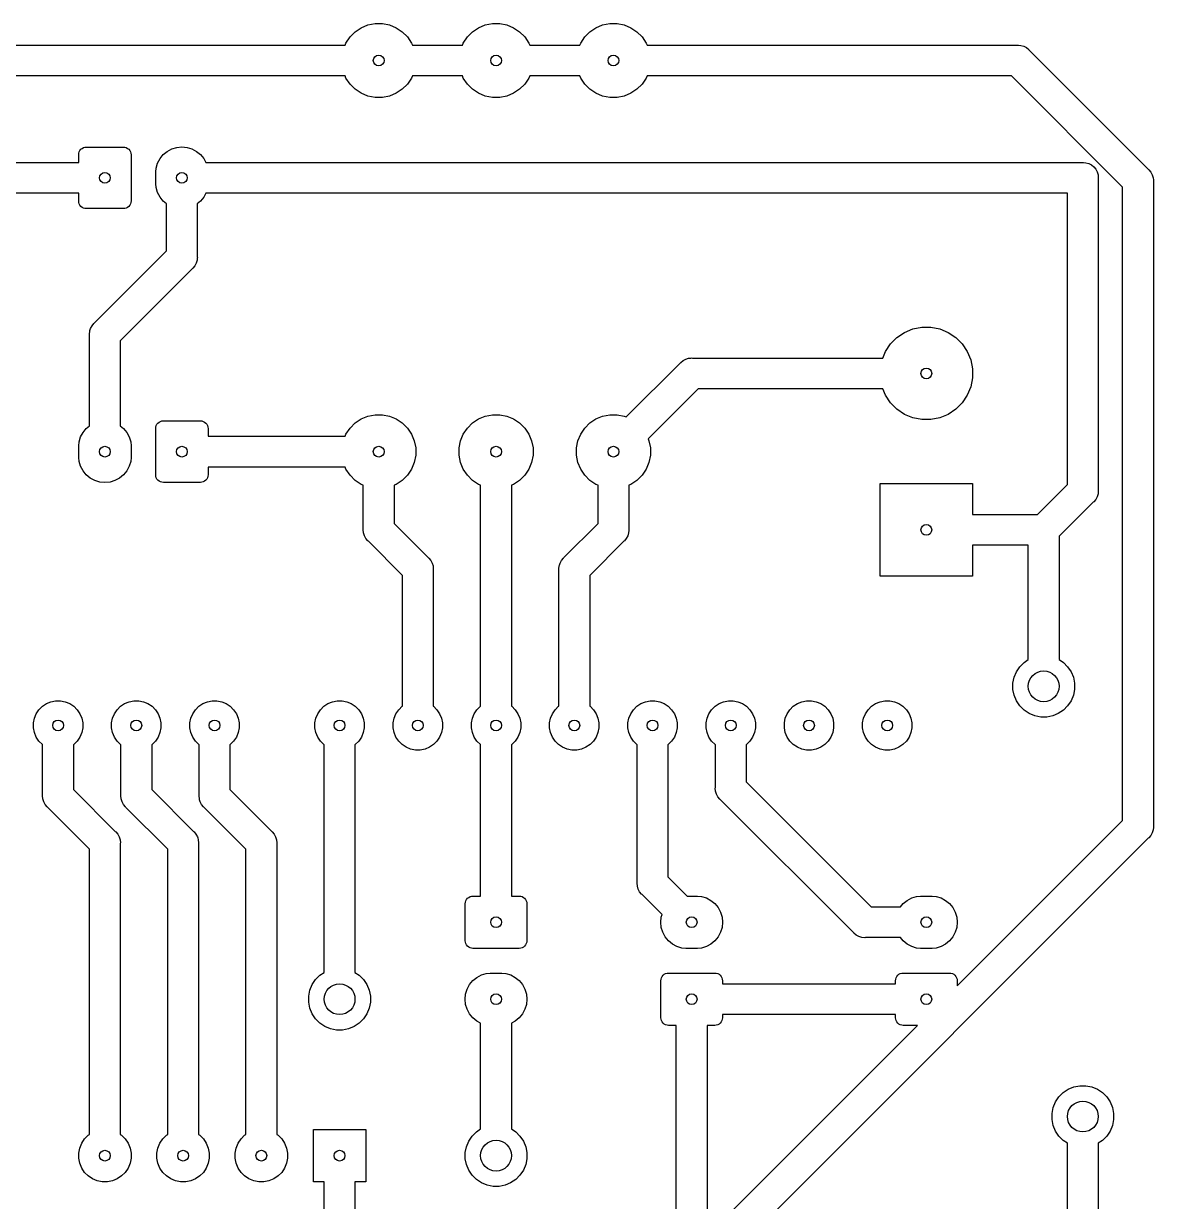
# Model space of a CAD drawing. Extents: x 116.3 to 187.7, y -133.9 to -40.7.
# Drawn here: x 151.03 to 187.71, y -78.96 to -40.71 of the extents above; entities that cross this region are included whole.
import ezdxf

# ---------------------------------------------------------------- set-up
doc = ezdxf.new("R2010")
doc.units = 0
doc.layers.add('BLACK', color=7, linetype='CONTINUOUS')

msp = doc.modelspace()

# ---------------------------------------------------------------- linework, layer by layer
at = {"layer": 'BLACK', "linetype": 'CONTINUOUS'}
for p, q in [((161.795, -40.9779), (161.992, -40.8466)), ((161.992, -40.8466), (162.21, -40.7561)), ((162.21, -40.7561), (162.442, -40.71)), ((162.442, -40.71), (162.678, -40.71)), ((162.678, -40.71), (162.91, -40.7561)), ((162.91, -40.7561), (163.128, -40.8466)), ((163.128, -40.8466), (163.325, -40.9779)), ((165.605, -40.9779), (165.802, -40.8466)), ((165.802, -40.8466), (166.02, -40.7561)), ((166.02, -40.7561), (166.252, -40.71)), ((166.252, -40.71), (166.488, -40.71)), ((166.488, -40.71), (166.72, -40.7561)), ((166.72, -40.7561), (166.938, -40.8466)), ((166.938, -40.8466), (167.135, -40.9779)), ((169.415, -40.9779), (169.612, -40.8466)), ((169.612, -40.8466), (169.83, -40.7561)), ((169.83, -40.7561), (170.062, -40.71)), ((170.062, -40.71), (170.298, -40.71)), ((170.298, -40.71), (170.53, -40.7561)), ((170.53, -40.7561), (170.748, -40.8466)), ((170.748, -40.8466), (170.945, -40.9779)), ((161.497, -41.3416), (161.628, -41.145)), ((161.628, -41.145), (161.795, -40.9779)), ((163.325, -40.9779), (163.492, -41.145)), ((163.492, -41.145), (163.623, -41.3416)), ((165.307, -41.3416), (165.438, -41.145)), ((165.438, -41.145), (165.605, -40.9779)), ((167.135, -40.9779), (167.302, -41.145)), ((167.302, -41.145), (167.433, -41.3416)), ((169.117, -41.3416), (169.248, -41.145)), ((169.248, -41.145), (169.415, -40.9779)), ((170.945, -40.9779), (171.112, -41.145)), ((171.112, -41.145), (171.243, -41.3416)), ((145.872, -41.41), (161.468, -41.41)), ((161.468, -41.41), (161.497, -41.3416)), ((163.623, -41.3416), (163.652, -41.41)), ((163.652, -41.41), (165.278, -41.41)), ((165.278, -41.41), (165.307, -41.3416)), ((167.433, -41.3416), (167.462, -41.41)), ((167.462, -41.41), (169.088, -41.41)), ((169.088, -41.41), (169.117, -41.3416)), ((171.243, -41.3416), (171.272, -41.41)), ((171.272, -41.41), (183.283, -41.41)), ((183.283, -41.41), (183.307, -41.4076)), ((183.307, -41.4076), (183.332, -41.41)), ((183.332, -41.41), (183.405, -41.4172)), ((183.405, -41.4172), (183.499, -41.4458)), ((183.499, -41.4458), (183.586, -41.4923)), ((183.586, -41.4923), (183.662, -41.5547)), ((183.662, -41.5547), (183.678, -41.5738)), ((183.678, -41.5738), (187.546, -45.442)), ((161.468, -42.41), (145.872, -42.41)), ((161.497, -42.4784), (161.468, -42.41)), ((163.652, -42.41), (163.623, -42.4784)), ((165.278, -42.41), (163.652, -42.41)), ((165.307, -42.4784), (165.278, -42.41)), ((167.462, -42.41), (167.433, -42.4784)), ((169.088, -42.41), (167.462, -42.41)), ((169.117, -42.4784), (169.088, -42.41)), ((171.272, -42.41), (171.243, -42.4784)), ((183.1, -42.41), (171.272, -42.41)), ((186.71, -46.02), (183.1, -42.41)), ((161.628, -42.675), (161.497, -42.4784)), ((161.795, -42.8421), (161.628, -42.675)), ((163.492, -42.675), (163.325, -42.8421)), ((163.623, -42.4784), (163.492, -42.675)), ((165.438, -42.675), (165.307, -42.4784)), ((165.605, -42.8421), (165.438, -42.675)), ((167.302, -42.675), (167.135, -42.8421)), ((167.433, -42.4784), (167.302, -42.675)), ((169.248, -42.675), (169.117, -42.4784)), ((169.415, -42.8421), (169.248, -42.675)), ((171.112, -42.675), (170.945, -42.8421)), ((171.243, -42.4784), (171.112, -42.675)), ((161.992, -42.9734), (161.795, -42.8421)), ((162.21, -43.0639), (161.992, -42.9734)), ((162.442, -43.11), (162.21, -43.0639)), ((162.678, -43.11), (162.442, -43.11)), ((162.91, -43.0639), (162.678, -43.11)), ((163.128, -42.9734), (162.91, -43.0639)), ((163.325, -42.8421), (163.128, -42.9734)), ((165.802, -42.9734), (165.605, -42.8421)), ((166.02, -43.0639), (165.802, -42.9734)), ((166.252, -43.11), (166.02, -43.0639)), ((166.488, -43.11), (166.252, -43.11)), ((166.72, -43.0639), (166.488, -43.11)), ((166.938, -42.9734), (166.72, -43.0639)), ((167.135, -42.8421), (166.938, -42.9734)), ((169.612, -42.9734), (169.415, -42.8421)), ((169.83, -43.0639), (169.612, -42.9734)), ((170.062, -43.11), (169.83, -43.0639)), ((170.298, -43.11), (170.062, -43.11)), ((170.53, -43.0639), (170.298, -43.11)), ((170.748, -42.9734), (170.53, -43.0639)), ((170.945, -42.8421), (170.748, -42.9734)), ((152.931, -44.7621), (152.974, -44.739)), ((152.974, -44.739), (153.021, -44.7248)), ((153.021, -44.7248), (153.07, -44.72)), ((153.07, -44.72), (154.27, -44.72)), ((154.27, -44.72), (154.319, -44.7248)), ((154.319, -44.7248), (154.366, -44.739)), ((154.366, -44.739), (154.409, -44.7621)), ((155.843, -44.7809), (156.003, -44.7323)), ((156.003, -44.7323), (156.17, -44.7159)), ((156.17, -44.7159), (156.337, -44.7323)), ((156.337, -44.7323), (156.497, -44.7809)), ((152.82, -44.97), (152.825, -44.9212)), ((152.82, -45.22), (152.82, -44.97)), ((152.825, -44.9212), (152.839, -44.8743)), ((152.839, -44.8743), (152.862, -44.8311)), ((152.862, -44.8311), (152.893, -44.7932)), ((152.893, -44.7932), (152.931, -44.7621)), ((154.409, -44.7621), (154.447, -44.7932)), ((154.447, -44.7932), (154.478, -44.8311)), ((154.478, -44.8311), (154.501, -44.8743)), ((154.501, -44.8743), (154.515, -44.9212)), ((154.515, -44.9212), (154.52, -44.97)), ((154.52, -44.97), (154.52, -46.47)), ((155.381, -45.2431), (155.46, -45.0955)), ((155.46, -45.0955), (155.566, -44.9661)), ((155.566, -44.9661), (155.695, -44.8598)), ((155.695, -44.8598), (155.843, -44.7809)), ((156.497, -44.7809), (156.645, -44.8598)), ((156.645, -44.8598), (156.774, -44.9661)), ((156.774, -44.9661), (156.88, -45.0955)), ((156.88, -45.0955), (156.947, -45.22)), ((148.615, -45.22), (152.82, -45.22)), ((155.32, -45.5283), (155.332, -45.4034)), ((155.332, -45.4034), (155.381, -45.2431)), ((156.947, -45.22), (185.395, -45.22)), ((185.395, -45.22), (185.42, -45.2176)), ((185.42, -45.2176), (185.445, -45.22)), ((185.445, -45.22), (185.518, -45.2272)), ((185.518, -45.2272), (185.612, -45.2558)), ((185.612, -45.2558), (185.699, -45.3023)), ((185.699, -45.3023), (185.775, -45.3647)), ((185.775, -45.3647), (185.838, -45.4409)), ((185.838, -45.4409), (185.884, -45.5277)), ((187.546, -45.442), (187.565, -45.4577)), ((187.565, -45.4577), (187.628, -45.5338)), ((155.32, -45.9117), (155.32, -45.5283)), ((185.884, -45.5277), (185.913, -45.622)), ((185.913, -45.622), (185.922, -45.72)), ((185.922, -45.72), (185.92, -45.7446)), ((185.92, -45.7446), (185.92, -55.8554)), ((187.628, -45.5338), (187.674, -45.6207)), ((187.674, -45.6207), (187.703, -45.7149)), ((187.703, -45.7149), (187.71, -45.7884)), ((187.71, -45.7884), (187.71, -45.7884)), ((187.71, -45.7884), (187.712, -45.8129)), ((187.712, -45.8129), (187.71, -45.8375)), ((187.71, -45.8375), (187.71, -66.7655)), ((152.82, -46.22), (148.797, -46.22)), ((152.82, -46.47), (152.82, -46.22)), ((155.332, -46.0366), (155.32, -45.9117)), ((155.381, -46.1969), (155.332, -46.0366)), ((155.46, -46.3445), (155.381, -46.1969)), ((156.947, -46.22), (156.88, -46.3445)), ((184.92, -46.22), (156.947, -46.22)), ((184.92, -55.6729), (184.92, -46.22)), ((186.71, -66.5829), (186.71, -46.02)), ((152.825, -46.5188), (152.82, -46.47)), ((152.839, -46.5657), (152.825, -46.5188)), ((152.862, -46.6089), (152.839, -46.5657)), ((152.893, -46.6468), (152.862, -46.6089)), ((152.931, -46.6779), (152.893, -46.6468)), ((154.447, -46.6468), (154.409, -46.6779)), ((154.478, -46.6089), (154.447, -46.6468)), ((154.501, -46.5657), (154.478, -46.6089)), ((154.515, -46.5188), (154.501, -46.5657)), ((154.52, -46.47), (154.515, -46.5188)), ((155.566, -46.4739), (155.46, -46.3445)), ((155.67, -46.5593), (155.566, -46.4739)), ((155.67, -48.0929), (155.67, -46.5593)), ((156.774, -46.4739), (156.67, -46.5593)), ((156.67, -46.5593), (156.67, -48.2754)), ((156.88, -46.3445), (156.774, -46.4739)), ((152.974, -46.701), (152.931, -46.6779)), ((153.021, -46.7152), (152.974, -46.701)), ((153.07, -46.72), (153.021, -46.7152)), ((154.27, -46.72), (153.07, -46.72)), ((154.319, -46.7152), (154.27, -46.72)), ((154.366, -46.701), (154.319, -46.7152)), ((154.409, -46.6779), (154.366, -46.701)), ((153.334, -50.4291), (155.67, -48.0929)), ((156.634, -48.4923), (156.588, -48.5791)), ((156.663, -48.398), (156.634, -48.4923)), ((156.67, -48.3246), (156.663, -48.398)), ((156.67, -48.2754), (156.672, -48.3)), ((156.672, -48.3), (156.67, -48.3246)), ((156.506, -48.6709), (154.17, -51.0071)), ((156.525, -48.6553), (156.506, -48.6709)), ((156.588, -48.5791), (156.525, -48.6553)), ((153.252, -50.5209), (153.315, -50.4447)), ((153.315, -50.4447), (153.334, -50.4291)), ((153.168, -50.8), (153.177, -50.702)), ((153.17, -50.8246), (153.168, -50.8)), ((153.17, -53.7707), (153.17, -50.8246)), ((153.177, -50.702), (153.186, -50.6734)), ((153.186, -50.6734), (153.206, -50.6077)), ((153.206, -50.6077), (153.252, -50.5209)), ((179.384, -50.9049), (179.629, -50.7407)), ((179.629, -50.7407), (179.902, -50.6276)), ((179.902, -50.6276), (180.192, -50.57)), ((180.192, -50.57), (180.488, -50.57)), ((180.488, -50.57), (180.778, -50.6276)), ((180.778, -50.6276), (181.051, -50.7407)), ((181.051, -50.7407), (181.296, -50.9049)), ((154.17, -51.0071), (154.17, -53.7707)), ((179.011, -51.3595), (179.175, -51.1138)), ((179.175, -51.1138), (179.384, -50.9049)), ((181.296, -50.9049), (181.505, -51.1138)), ((181.505, -51.1138), (181.669, -51.3595)), ((172.441, -51.6523), (172.528, -51.6058)), ((172.528, -51.6058), (172.622, -51.5772)), ((172.622, -51.5772), (172.695, -51.57)), ((172.695, -51.57), (172.72, -51.5676)), ((172.695, -51.57), (172.695, -51.57)), ((172.72, -51.5676), (172.745, -51.57)), ((172.745, -51.57), (178.924, -51.57)), ((178.924, -51.57), (179.011, -51.3595)), ((181.669, -51.3595), (181.782, -51.6325)), ((181.782, -51.6325), (181.84, -51.9223)), ((170.598, -53.4845), (172.349, -51.7338)), ((172.349, -51.7338), (172.365, -51.7147)), ((172.365, -51.7147), (172.441, -51.6523)), ((181.84, -51.9223), (181.84, -52.2177)), ((181.84, -52.2177), (181.782, -52.5075)), ((172.927, -52.57), (171.306, -54.1916)), ((178.924, -52.57), (172.927, -52.57)), ((179.011, -52.7805), (178.924, -52.57)), ((181.782, -52.5075), (181.669, -52.7805)), ((179.175, -53.0262), (179.011, -52.7805)), ((179.384, -53.2351), (179.175, -53.0262)), ((181.505, -53.0262), (181.296, -53.2351)), ((181.669, -52.7805), (181.505, -53.0262)), ((161.992, -53.5466), (162.21, -53.4561)), ((162.21, -53.4561), (162.442, -53.41)), ((162.442, -53.41), (162.678, -53.41)), ((162.678, -53.41), (162.91, -53.4561)), ((162.91, -53.4561), (163.128, -53.5466)), ((165.802, -53.5466), (166.02, -53.4561)), ((166.02, -53.4561), (166.252, -53.41)), ((166.252, -53.41), (166.488, -53.41)), ((166.488, -53.41), (166.72, -53.4561)), ((166.72, -53.4561), (166.938, -53.5466)), ((169.612, -53.5466), (169.83, -53.4561)), ((169.83, -53.4561), (170.062, -53.41)), ((170.062, -53.41), (170.298, -53.41)), ((170.298, -53.41), (170.53, -53.4561)), ((170.53, -53.4561), (170.598, -53.4845)), ((179.629, -53.3993), (179.384, -53.2351)), ((179.902, -53.5124), (179.629, -53.3993)), ((180.192, -53.57), (179.902, -53.5124)), ((180.778, -53.5124), (180.488, -53.57)), ((181.051, -53.3993), (180.778, -53.5124)), ((181.296, -53.2351), (181.051, -53.3993)), ((152.96, -53.9855), (153.066, -53.8561)), ((153.066, -53.8561), (153.17, -53.7707)), ((154.17, -53.7707), (154.274, -53.8561)), ((154.274, -53.8561), (154.38, -53.9855)), ((155.32, -53.86), (155.325, -53.8112)), ((155.32, -55.36), (155.32, -53.86)), ((155.325, -53.8112), (155.339, -53.7643)), ((155.339, -53.7643), (155.362, -53.7211)), ((155.362, -53.7211), (155.393, -53.6832)), ((155.393, -53.6832), (155.431, -53.6521)), ((155.431, -53.6521), (155.474, -53.629)), ((155.474, -53.629), (155.521, -53.6148)), ((155.521, -53.6148), (155.57, -53.61)), ((155.57, -53.61), (156.77, -53.61)), ((156.77, -53.61), (156.819, -53.6148)), ((156.819, -53.6148), (156.866, -53.629)), ((156.866, -53.629), (156.909, -53.6521)), ((156.909, -53.6521), (156.947, -53.6832)), ((156.947, -53.6832), (156.978, -53.7211)), ((156.978, -53.7211), (157.001, -53.7643)), ((157.001, -53.7643), (157.015, -53.8112)), ((157.015, -53.8112), (157.02, -53.86)), ((157.02, -53.86), (157.02, -54.11)), ((161.497, -54.0416), (161.628, -53.845)), ((161.628, -53.845), (161.795, -53.6779)), ((161.795, -53.6779), (161.992, -53.5466)), ((163.128, -53.5466), (163.325, -53.6779)), ((163.325, -53.6779), (163.492, -53.845)), ((163.492, -53.845), (163.623, -54.0416)), ((165.307, -54.0416), (165.438, -53.845)), ((165.438, -53.845), (165.605, -53.6779)), ((165.605, -53.6779), (165.802, -53.5466)), ((166.938, -53.5466), (167.135, -53.6779)), ((167.135, -53.6779), (167.302, -53.845)), ((167.302, -53.845), (167.433, -54.0416)), ((169.117, -54.0416), (169.248, -53.845)), ((169.248, -53.845), (169.415, -53.6779)), ((169.415, -53.6779), (169.612, -53.5466)), ((180.488, -53.57), (180.192, -53.57)), ((152.82, -54.4183), (152.832, -54.2934)), ((152.832, -54.2934), (152.881, -54.1331)), ((152.881, -54.1331), (152.96, -53.9855)), ((154.38, -53.9855), (154.459, -54.1331)), ((154.459, -54.1331), (154.508, -54.2934)), ((154.508, -54.2934), (154.52, -54.4183)), ((157.02, -54.11), (161.468, -54.11)), ((161.468, -54.11), (161.497, -54.0416)), ((163.623, -54.0416), (163.714, -54.26)), ((163.714, -54.26), (163.76, -54.4918)), ((165.17, -54.4918), (165.216, -54.26)), ((165.216, -54.26), (165.307, -54.0416)), ((167.433, -54.0416), (167.524, -54.26)), ((167.524, -54.26), (167.57, -54.4918)), ((168.98, -54.4918), (169.026, -54.26)), ((169.026, -54.26), (169.117, -54.0416)), ((171.306, -54.1916), (171.334, -54.26)), ((171.334, -54.26), (171.38, -54.4918)), ((152.82, -54.8017), (152.82, -54.4183)), ((154.52, -54.4183), (154.52, -54.8017)), ((163.76, -54.4918), (163.76, -54.7282)), ((165.17, -54.7282), (165.17, -54.4918)), ((167.57, -54.4918), (167.57, -54.7282)), ((168.98, -54.7282), (168.98, -54.4918)), ((171.38, -54.4918), (171.38, -54.7282)), ((152.832, -54.9266), (152.82, -54.8017)), ((152.881, -55.0869), (152.832, -54.9266)), ((154.508, -54.9266), (154.459, -55.0869)), ((154.52, -54.8017), (154.508, -54.9266)), ((163.714, -54.96), (163.623, -55.1784)), ((163.76, -54.7282), (163.714, -54.96)), ((165.216, -54.96), (165.17, -54.7282)), ((165.307, -55.1784), (165.216, -54.96)), ((167.524, -54.96), (167.433, -55.1784)), ((167.57, -54.7282), (167.524, -54.96)), ((169.026, -54.96), (168.98, -54.7282)), ((169.117, -55.1784), (169.026, -54.96)), ((171.334, -54.96), (171.243, -55.1784)), ((171.38, -54.7282), (171.334, -54.96)), ((152.96, -55.2345), (152.881, -55.0869)), ((153.066, -55.3639), (152.96, -55.2345)), ((153.195, -55.4702), (153.066, -55.3639)), ((154.274, -55.3639), (154.145, -55.4702)), ((154.38, -55.2345), (154.274, -55.3639)), ((154.459, -55.0869), (154.38, -55.2345)), ((155.325, -55.4088), (155.32, -55.36)), ((155.339, -55.4557), (155.325, -55.4088)), ((155.362, -55.4989), (155.339, -55.4557)), ((157.001, -55.4557), (156.978, -55.4989)), ((157.015, -55.4088), (157.001, -55.4557)), ((157.02, -55.36), (157.015, -55.4088)), ((161.468, -55.11), (157.02, -55.11)), ((157.02, -55.11), (157.02, -55.36)), ((161.497, -55.1784), (161.468, -55.11)), ((161.628, -55.375), (161.497, -55.1784)), ((161.795, -55.5421), (161.628, -55.375)), ((163.492, -55.375), (163.325, -55.5421)), ((163.623, -55.1784), (163.492, -55.375)), ((165.438, -55.375), (165.307, -55.1784)), ((165.605, -55.5421), (165.438, -55.375)), ((167.302, -55.375), (167.135, -55.5421)), ((167.433, -55.1784), (167.302, -55.375)), ((169.248, -55.375), (169.117, -55.1784)), ((169.415, -55.5421), (169.248, -55.375)), ((171.112, -55.375), (170.945, -55.5421)), ((171.243, -55.1784), (171.112, -55.375)), ((153.343, -55.5491), (153.195, -55.4702)), ((153.503, -55.5977), (153.343, -55.5491)), ((153.67, -55.6141), (153.503, -55.5977)), ((153.837, -55.5977), (153.67, -55.6141)), ((153.997, -55.5491), (153.837, -55.5977)), ((154.145, -55.4702), (153.997, -55.5491)), ((155.393, -55.5368), (155.362, -55.4989)), ((155.431, -55.5679), (155.393, -55.5368)), ((155.474, -55.591), (155.431, -55.5679)), ((155.521, -55.6052), (155.474, -55.591)), ((155.57, -55.61), (155.521, -55.6052)), ((156.77, -55.61), (155.57, -55.61)), ((156.819, -55.6052), (156.77, -55.61)), ((156.866, -55.591), (156.819, -55.6052)), ((156.909, -55.5679), (156.866, -55.591)), ((156.947, -55.5368), (156.909, -55.5679)), ((156.978, -55.4989), (156.947, -55.5368)), ((161.992, -55.6734), (161.795, -55.5421)), ((162.06, -55.7018), (161.992, -55.6734)), ((162.06, -57.1254), (162.06, -55.7018)), ((163.128, -55.6734), (163.06, -55.7018)), ((163.06, -55.7018), (163.06, -56.9429)), ((163.325, -55.5421), (163.128, -55.6734)), ((165.802, -55.6734), (165.605, -55.5421)), ((165.87, -55.7018), (165.802, -55.6734)), ((165.87, -62.8719), (165.87, -55.7018)), ((166.938, -55.6734), (166.87, -55.7018)), ((166.87, -55.7018), (166.87, -62.8719)), ((167.135, -55.5421), (166.938, -55.6734)), ((169.612, -55.6734), (169.415, -55.5421)), ((169.68, -55.7018), (169.612, -55.6734)), ((169.68, -56.9429), (169.68, -55.7018)), ((170.748, -55.6734), (170.68, -55.7018)), ((170.68, -55.7018), (170.68, -57.1254)), ((170.945, -55.5421), (170.748, -55.6734)), ((178.84, -58.65), (178.84, -55.65)), ((178.84, -55.65), (181.84, -55.65)), ((181.84, -55.65), (181.84, -56.65)), ((183.943, -56.65), (184.92, -55.6729)), ((185.838, -56.1591), (185.775, -56.2353)), ((185.884, -56.0723), (185.838, -56.1591)), ((185.913, -55.978), (185.884, -56.0723)), ((185.92, -55.9046), (185.913, -55.978)), ((185.92, -55.8554), (185.922, -55.88)), ((185.922, -55.88), (185.92, -55.9046)), ((185.92, -55.9046), (185.92, -55.9046)), ((185.756, -56.2509), (184.65, -57.3571)), ((185.775, -56.2353), (185.756, -56.2509)), ((163.06, -56.9429), (164.166, -58.0491)), ((168.574, -58.0491), (169.68, -56.9429)), ((181.84, -56.65), (183.943, -56.65)), ((162.058, -57.15), (162.06, -57.1254)), ((162.067, -57.248), (162.058, -57.15)), ((162.096, -57.3423), (162.067, -57.248)), ((162.142, -57.4291), (162.096, -57.3423)), ((170.644, -57.3423), (170.598, -57.4291)), ((170.673, -57.248), (170.644, -57.3423)), ((170.68, -57.1746), (170.673, -57.248)), ((170.68, -57.1254), (170.682, -57.15)), ((170.682, -57.15), (170.68, -57.1746)), ((170.68, -57.1746), (170.68, -57.1746)), ((184.65, -57.3571), (184.65, -61.3614)), ((162.205, -57.5053), (162.142, -57.4291)), ((162.224, -57.5209), (162.205, -57.5053)), ((163.33, -58.6271), (162.224, -57.5209)), ((170.516, -57.5209), (169.41, -58.6271)), ((170.535, -57.5053), (170.516, -57.5209)), ((170.598, -57.4291), (170.535, -57.5053)), ((183.65, -57.65), (181.84, -57.65)), ((181.84, -57.65), (181.84, -58.65)), ((183.65, -61.3614), (183.65, -57.65)), ((164.166, -58.0491), (164.185, -58.0647)), ((164.185, -58.0647), (164.248, -58.1409)), ((168.492, -58.1409), (168.555, -58.0647)), ((168.555, -58.0647), (168.574, -58.0491)), ((164.248, -58.1409), (164.294, -58.2277)), ((164.294, -58.2277), (164.323, -58.322)), ((164.323, -58.322), (164.33, -58.3954)), ((164.33, -58.3954), (164.332, -58.42)), ((164.332, -58.42), (164.33, -58.4446)), ((164.33, -58.4446), (164.33, -62.8719)), ((168.408, -58.42), (168.417, -58.322)), ((168.41, -58.4446), (168.408, -58.42)), ((168.41, -62.8719), (168.41, -58.4446)), ((168.417, -58.322), (168.426, -58.2934)), ((168.426, -58.2934), (168.446, -58.2277)), ((168.446, -58.2277), (168.492, -58.1409)), ((163.33, -62.8719), (163.33, -58.6271)), ((169.41, -58.6271), (169.41, -62.8719)), ((181.84, -58.65), (178.84, -58.65)), ((183.373, -61.5925), (183.513, -61.4532)), ((183.513, -61.4532), (183.65, -61.3614)), ((184.65, -61.3614), (184.787, -61.4532)), ((184.787, -61.4532), (184.927, -61.5925)), ((183.15, -62.1315), (183.188, -61.9383)), ((183.188, -61.9383), (183.264, -61.7563)), ((183.264, -61.7563), (183.373, -61.5925)), ((184.927, -61.5925), (185.036, -61.7563)), ((185.036, -61.7563), (185.112, -61.9383)), ((185.112, -61.9383), (185.15, -62.1315)), ((183.15, -62.3285), (183.15, -62.1315)), ((183.188, -62.5217), (183.15, -62.3285)), ((185.15, -62.3285), (185.112, -62.5217)), ((185.15, -62.1315), (185.15, -62.3285)), ((151.917, -62.7307), (152.071, -62.7)), ((152.071, -62.7), (152.229, -62.7)), ((152.229, -62.7), (152.383, -62.7307)), ((154.457, -62.7307), (154.611, -62.7)), ((154.611, -62.7), (154.769, -62.7)), ((154.769, -62.7), (154.923, -62.7307)), ((156.997, -62.7307), (157.151, -62.7)), ((157.151, -62.7), (157.309, -62.7)), ((157.309, -62.7), (157.463, -62.7307)), ((161.057, -62.7307), (161.211, -62.7)), ((161.211, -62.7), (161.369, -62.7)), ((161.369, -62.7), (161.523, -62.7307)), ((171.217, -62.7307), (171.371, -62.7)), ((171.371, -62.7), (171.529, -62.7)), ((171.529, -62.7), (171.683, -62.7307)), ((173.757, -62.7307), (173.911, -62.7)), ((173.911, -62.7), (174.069, -62.7)), ((174.069, -62.7), (174.223, -62.7307)), ((176.297, -62.7307), (176.451, -62.7)), ((176.451, -62.7), (176.609, -62.7)), ((176.609, -62.7), (176.763, -62.7307)), ((178.837, -62.7307), (178.991, -62.7)), ((178.991, -62.7), (179.149, -62.7)), ((179.149, -62.7), (179.303, -62.7307)), ((183.264, -62.7037), (183.188, -62.5217)), ((183.373, -62.8675), (183.264, -62.7037)), ((185.036, -62.7037), (184.927, -62.8675)), ((185.112, -62.5217), (185.036, -62.7037)), ((151.441, -63.1211), (151.529, -62.99)), ((151.529, -62.99), (151.64, -62.8786)), ((151.64, -62.8786), (151.771, -62.791)), ((151.771, -62.791), (151.917, -62.7307)), ((152.383, -62.7307), (152.529, -62.791)), ((152.529, -62.791), (152.66, -62.8786)), ((152.66, -62.8786), (152.771, -62.99)), ((152.771, -62.99), (152.859, -63.1211)), ((153.981, -63.1211), (154.069, -62.99)), ((154.069, -62.99), (154.18, -62.8786)), ((154.18, -62.8786), (154.311, -62.791)), ((154.311, -62.791), (154.457, -62.7307)), ((154.923, -62.7307), (155.069, -62.791)), ((155.069, -62.791), (155.2, -62.8786)), ((155.2, -62.8786), (155.311, -62.99)), ((155.311, -62.99), (155.399, -63.1211)), ((156.521, -63.1211), (156.609, -62.99)), ((156.609, -62.99), (156.72, -62.8786)), ((156.72, -62.8786), (156.851, -62.791)), ((156.851, -62.791), (156.997, -62.7307)), ((157.463, -62.7307), (157.609, -62.791)), ((157.609, -62.791), (157.74, -62.8786)), ((157.74, -62.8786), (157.851, -62.99)), ((157.851, -62.99), (157.939, -63.1211)), ((160.581, -63.1211), (160.669, -62.99)), ((160.669, -62.99), (160.78, -62.8786)), ((160.78, -62.8786), (160.911, -62.791)), ((160.911, -62.791), (161.057, -62.7307)), ((161.523, -62.7307), (161.669, -62.791)), ((161.669, -62.791), (161.8, -62.8786)), ((161.8, -62.8786), (161.911, -62.99)), ((161.911, -62.99), (161.999, -63.1211)), ((163.121, -63.1211), (163.209, -62.99)), ((163.209, -62.99), (163.32, -62.8786)), ((163.32, -62.8786), (163.33, -62.8719)), ((164.33, -62.8719), (164.34, -62.8786)), ((164.34, -62.8786), (164.451, -62.99)), ((164.451, -62.99), (164.539, -63.1211)), ((165.661, -63.1211), (165.749, -62.99)), ((165.749, -62.99), (165.86, -62.8786)), ((165.86, -62.8786), (165.87, -62.8719)), ((166.87, -62.8719), (166.88, -62.8786)), ((166.88, -62.8786), (166.991, -62.99)), ((166.991, -62.99), (167.079, -63.1211)), ((168.201, -63.1211), (168.289, -62.99)), ((168.289, -62.99), (168.4, -62.8786)), ((168.4, -62.8786), (168.41, -62.8719)), ((169.41, -62.8719), (169.42, -62.8786)), ((169.42, -62.8786), (169.531, -62.99)), ((169.531, -62.99), (169.619, -63.1211)), ((170.741, -63.1211), (170.829, -62.99)), ((170.829, -62.99), (170.94, -62.8786)), ((170.94, -62.8786), (171.071, -62.791)), ((171.071, -62.791), (171.217, -62.7307)), ((171.683, -62.7307), (171.829, -62.791)), ((171.829, -62.791), (171.96, -62.8786)), ((171.96, -62.8786), (172.071, -62.99)), ((172.071, -62.99), (172.159, -63.1211)), ((173.281, -63.1211), (173.369, -62.99)), ((173.369, -62.99), (173.48, -62.8786)), ((173.48, -62.8786), (173.611, -62.791)), ((173.611, -62.791), (173.757, -62.7307)), ((174.223, -62.7307), (174.369, -62.791)), ((174.369, -62.791), (174.5, -62.8786)), ((174.5, -62.8786), (174.611, -62.99)), ((174.611, -62.99), (174.699, -63.1211)), ((175.821, -63.1211), (175.909, -62.99)), ((175.909, -62.99), (176.02, -62.8786)), ((176.02, -62.8786), (176.151, -62.791)), ((176.151, -62.791), (176.297, -62.7307)), ((176.763, -62.7307), (176.909, -62.791)), ((176.909, -62.791), (177.04, -62.8786)), ((177.04, -62.8786), (177.151, -62.99)), ((177.151, -62.99), (177.239, -63.1211)), ((178.361, -63.1211), (178.449, -62.99)), ((178.449, -62.99), (178.56, -62.8786)), ((178.56, -62.8786), (178.691, -62.791)), ((178.691, -62.791), (178.837, -62.7307)), ((179.303, -62.7307), (179.449, -62.791)), ((179.449, -62.791), (179.58, -62.8786)), ((179.58, -62.8786), (179.691, -62.99)), ((179.691, -62.99), (179.779, -63.1211)), ((183.513, -63.0068), (183.373, -62.8675)), ((183.676, -63.1162), (183.513, -63.0068)), ((184.787, -63.0068), (184.624, -63.1162)), ((184.927, -62.8675), (184.787, -63.0068)), ((151.35, -63.4212), (151.381, -63.2666)), ((151.35, -63.5788), (151.35, -63.4212)), ((151.381, -63.2666), (151.441, -63.1211)), ((152.859, -63.1211), (152.919, -63.2666)), ((152.919, -63.2666), (152.95, -63.4212)), ((152.95, -63.4212), (152.95, -63.5788)), ((153.89, -63.4212), (153.921, -63.2666)), ((153.89, -63.5788), (153.89, -63.4212)), ((153.921, -63.2666), (153.981, -63.1211)), ((155.399, -63.1211), (155.459, -63.2666)), ((155.459, -63.2666), (155.49, -63.4212)), ((155.49, -63.4212), (155.49, -63.5788)), ((156.43, -63.4212), (156.461, -63.2666)), ((156.43, -63.5788), (156.43, -63.4212)), ((156.461, -63.2666), (156.521, -63.1211)), ((157.939, -63.1211), (157.999, -63.2666)), ((157.999, -63.2666), (158.03, -63.4212)), ((158.03, -63.4212), (158.03, -63.5788)), ((160.49, -63.4212), (160.521, -63.2666)), ((160.49, -63.5788), (160.49, -63.4212)), ((160.521, -63.2666), (160.581, -63.1211)), ((161.999, -63.1211), (162.059, -63.2666)), ((162.059, -63.2666), (162.09, -63.4212)), ((162.09, -63.4212), (162.09, -63.5788)), ((163.03, -63.4212), (163.061, -63.2666)), ((163.03, -63.5788), (163.03, -63.4212)), ((163.061, -63.2666), (163.121, -63.1211)), ((164.539, -63.1211), (164.599, -63.2666)), ((164.599, -63.2666), (164.63, -63.4212)), ((164.63, -63.4212), (164.63, -63.5788)), ((165.57, -63.4212), (165.601, -63.2666)), ((165.57, -63.5788), (165.57, -63.4212)), ((165.601, -63.2666), (165.661, -63.1211)), ((167.079, -63.1211), (167.139, -63.2666)), ((167.139, -63.2666), (167.17, -63.4212)), ((167.17, -63.4212), (167.17, -63.5788)), ((168.11, -63.4212), (168.141, -63.2666)), ((168.11, -63.5788), (168.11, -63.4212)), ((168.141, -63.2666), (168.201, -63.1211)), ((169.619, -63.1211), (169.679, -63.2666)), ((169.679, -63.2666), (169.71, -63.4212)), ((169.71, -63.4212), (169.71, -63.5788)), ((170.65, -63.4212), (170.681, -63.2666)), ((170.65, -63.5788), (170.65, -63.4212)), ((170.681, -63.2666), (170.741, -63.1211)), ((172.159, -63.1211), (172.219, -63.2666)), ((172.219, -63.2666), (172.25, -63.4212)), ((172.25, -63.4212), (172.25, -63.5788)), ((173.19, -63.4212), (173.221, -63.2666)), ((173.19, -63.5788), (173.19, -63.4212)), ((173.221, -63.2666), (173.281, -63.1211)), ((174.699, -63.1211), (174.759, -63.2666)), ((174.759, -63.2666), (174.79, -63.4212)), ((174.79, -63.4212), (174.79, -63.5788)), ((175.73, -63.4212), (175.761, -63.2666)), ((175.73, -63.5788), (175.73, -63.4212)), ((175.761, -63.2666), (175.821, -63.1211)), ((177.239, -63.1211), (177.299, -63.2666)), ((177.299, -63.2666), (177.33, -63.4212)), ((177.33, -63.4212), (177.33, -63.5788)), ((178.27, -63.4212), (178.301, -63.2666)), ((178.27, -63.5788), (178.27, -63.4212)), ((178.301, -63.2666), (178.361, -63.1211)), ((179.779, -63.1211), (179.839, -63.2666)), ((179.839, -63.2666), (179.87, -63.4212)), ((179.87, -63.4212), (179.87, -63.5788)), ((183.858, -63.1916), (183.676, -63.1162)), ((184.052, -63.23), (183.858, -63.1916)), ((184.248, -63.23), (184.052, -63.23)), ((184.442, -63.1916), (184.248, -63.23)), ((184.624, -63.1162), (184.442, -63.1916)), ((151.381, -63.7334), (151.35, -63.5788)), ((151.441, -63.8789), (151.381, -63.7334)), ((152.919, -63.7334), (152.859, -63.8789)), ((152.95, -63.5788), (152.919, -63.7334)), ((153.921, -63.7334), (153.89, -63.5788)), ((153.981, -63.8789), (153.921, -63.7334)), ((155.459, -63.7334), (155.399, -63.8789)), ((155.49, -63.5788), (155.459, -63.7334)), ((156.461, -63.7334), (156.43, -63.5788)), ((156.521, -63.8789), (156.461, -63.7334)), ((157.999, -63.7334), (157.939, -63.8789)), ((158.03, -63.5788), (157.999, -63.7334)), ((160.521, -63.7334), (160.49, -63.5788)), ((160.581, -63.8789), (160.521, -63.7334)), ((162.059, -63.7334), (161.999, -63.8789)), ((162.09, -63.5788), (162.059, -63.7334)), ((163.061, -63.7334), (163.03, -63.5788)), ((163.121, -63.8789), (163.061, -63.7334)), ((164.599, -63.7334), (164.539, -63.8789)), ((164.63, -63.5788), (164.599, -63.7334)), ((165.601, -63.7334), (165.57, -63.5788)), ((165.661, -63.8789), (165.601, -63.7334)), ((167.139, -63.7334), (167.079, -63.8789)), ((167.17, -63.5788), (167.139, -63.7334)), ((168.141, -63.7334), (168.11, -63.5788)), ((168.201, -63.8789), (168.141, -63.7334)), ((169.679, -63.7334), (169.619, -63.8789)), ((169.71, -63.5788), (169.679, -63.7334)), ((170.681, -63.7334), (170.65, -63.5788)), ((170.741, -63.8789), (170.681, -63.7334)), ((172.219, -63.7334), (172.159, -63.8789)), ((172.25, -63.5788), (172.219, -63.7334)), ((173.221, -63.7334), (173.19, -63.5788)), ((173.281, -63.8789), (173.221, -63.7334)), ((174.759, -63.7334), (174.699, -63.8789)), ((174.79, -63.5788), (174.759, -63.7334)), ((175.761, -63.7334), (175.73, -63.5788)), ((175.821, -63.8789), (175.761, -63.7334)), ((177.299, -63.7334), (177.239, -63.8789)), ((177.33, -63.5788), (177.299, -63.7334)), ((178.301, -63.7334), (178.27, -63.5788)), ((178.361, -63.8789), (178.301, -63.7334)), ((179.839, -63.7334), (179.779, -63.8789)), ((179.87, -63.5788), (179.839, -63.7334)), ((151.529, -64.01), (151.441, -63.8789)), ((151.64, -64.1214), (151.529, -64.01)), ((151.65, -64.1281), (151.64, -64.1214)), ((151.65, -65.7654), (151.65, -64.1281)), ((152.66, -64.1214), (152.65, -64.1281)), ((152.65, -64.1281), (152.65, -65.5829)), ((152.771, -64.01), (152.66, -64.1214)), ((152.859, -63.8789), (152.771, -64.01)), ((154.069, -64.01), (153.981, -63.8789)), ((154.18, -64.1214), (154.069, -64.01)), ((154.19, -64.1281), (154.18, -64.1214)), ((154.19, -65.7654), (154.19, -64.1281)), ((155.2, -64.1214), (155.19, -64.1281)), ((155.19, -64.1281), (155.19, -65.5829)), ((155.311, -64.01), (155.2, -64.1214)), ((155.399, -63.8789), (155.311, -64.01)), ((156.609, -64.01), (156.521, -63.8789)), ((156.72, -64.1214), (156.609, -64.01)), ((156.73, -64.1281), (156.72, -64.1214)), ((156.73, -65.7654), (156.73, -64.1281)), ((157.74, -64.1214), (157.73, -64.1281)), ((157.73, -64.1281), (157.73, -65.5829)), ((157.851, -64.01), (157.74, -64.1214)), ((157.939, -63.8789), (157.851, -64.01)), ((160.669, -64.01), (160.581, -63.8789)), ((160.78, -64.1214), (160.669, -64.01)), ((160.79, -64.1281), (160.78, -64.1214)), ((160.79, -71.5214), (160.79, -64.1281)), ((161.8, -64.1214), (161.79, -64.1281)), ((161.79, -64.1281), (161.79, -71.5214)), ((161.911, -64.01), (161.8, -64.1214)), ((161.999, -63.8789), (161.911, -64.01)), ((163.209, -64.01), (163.121, -63.8789)), ((163.32, -64.1214), (163.209, -64.01)), ((163.451, -64.209), (163.32, -64.1214)), ((163.597, -64.2693), (163.451, -64.209)), ((164.209, -64.209), (164.063, -64.2693)), ((164.34, -64.1214), (164.209, -64.209)), ((164.451, -64.01), (164.34, -64.1214)), ((164.539, -63.8789), (164.451, -64.01)), ((165.749, -64.01), (165.661, -63.8789)), ((165.86, -64.1214), (165.749, -64.01)), ((165.87, -64.1281), (165.86, -64.1214)), ((165.87, -69.04), (165.87, -64.1281)), ((166.88, -64.1214), (166.87, -64.1281)), ((166.87, -64.1281), (166.87, -69.04)), ((166.991, -64.01), (166.88, -64.1214)), ((167.079, -63.8789), (166.991, -64.01)), ((168.289, -64.01), (168.201, -63.8789)), ((168.4, -64.1214), (168.289, -64.01)), ((168.531, -64.209), (168.4, -64.1214)), ((168.677, -64.2693), (168.531, -64.209)), ((169.289, -64.209), (169.143, -64.2693)), ((169.42, -64.1214), (169.289, -64.209)), ((169.531, -64.01), (169.42, -64.1214)), ((169.619, -63.8789), (169.531, -64.01)), ((170.829, -64.01), (170.741, -63.8789)), ((170.94, -64.1214), (170.829, -64.01)), ((170.95, -64.1281), (170.94, -64.1214)), ((170.95, -68.5954), (170.95, -64.1281)), ((171.96, -64.1214), (171.95, -64.1281)), ((171.95, -64.1281), (171.95, -68.4129)), ((172.071, -64.01), (171.96, -64.1214)), ((172.159, -63.8789), (172.071, -64.01)), ((173.369, -64.01), (173.281, -63.8789)), ((173.48, -64.1214), (173.369, -64.01)), ((173.49, -64.1281), (173.48, -64.1214)), ((173.49, -65.5154), (173.49, -64.1281)), ((174.5, -64.1214), (174.49, -64.1281)), ((174.49, -64.1281), (174.49, -65.3329)), ((174.611, -64.01), (174.5, -64.1214)), ((174.699, -63.8789), (174.611, -64.01)), ((175.909, -64.01), (175.821, -63.8789)), ((176.02, -64.1214), (175.909, -64.01)), ((176.151, -64.209), (176.02, -64.1214)), ((176.297, -64.2693), (176.151, -64.209)), ((176.909, -64.209), (176.763, -64.2693)), ((177.04, -64.1214), (176.909, -64.209)), ((177.151, -64.01), (177.04, -64.1214)), ((177.239, -63.8789), (177.151, -64.01)), ((178.449, -64.01), (178.361, -63.8789)), ((178.56, -64.1214), (178.449, -64.01)), ((178.691, -64.209), (178.56, -64.1214)), ((178.837, -64.2693), (178.691, -64.209)), ((179.449, -64.209), (179.303, -64.2693)), ((179.58, -64.1214), (179.449, -64.209)), ((179.691, -64.01), (179.58, -64.1214)), ((179.779, -63.8789), (179.691, -64.01)), ((163.751, -64.3), (163.597, -64.2693)), ((163.909, -64.3), (163.751, -64.3)), ((164.063, -64.2693), (163.909, -64.3)), ((168.831, -64.3), (168.677, -64.2693)), ((168.989, -64.3), (168.831, -64.3)), ((169.143, -64.2693), (168.989, -64.3)), ((176.451, -64.3), (176.297, -64.2693)), ((176.609, -64.3), (176.451, -64.3)), ((176.763, -64.2693), (176.609, -64.3)), ((178.991, -64.3), (178.837, -64.2693)), ((179.149, -64.3), (178.991, -64.3)), ((179.303, -64.2693), (179.149, -64.3)), ((174.49, -65.3329), (178.547, -69.39)), ((151.648, -65.79), (151.65, -65.7654)), ((152.65, -65.5829), (154.006, -66.9391)), ((154.188, -65.79), (154.19, -65.7654)), ((155.19, -65.5829), (156.546, -66.9391)), ((156.728, -65.79), (156.73, -65.7654)), ((157.73, -65.5829), (159.086, -66.9391)), ((173.488, -65.54), (173.49, -65.5154)), ((173.497, -65.638), (173.488, -65.54)), ((173.526, -65.7323), (173.497, -65.638)), ((173.572, -65.8191), (173.526, -65.7323)), ((151.657, -65.888), (151.648, -65.79)), ((151.666, -65.9166), (151.657, -65.888)), ((151.686, -65.9823), (151.666, -65.9166)), ((151.732, -66.0691), (151.686, -65.9823)), ((151.795, -66.1453), (151.732, -66.0691)), ((151.814, -66.1609), (151.795, -66.1453)), ((153.17, -67.5171), (151.814, -66.1609)), ((154.197, -65.888), (154.188, -65.79)), ((154.206, -65.9166), (154.197, -65.888)), ((154.226, -65.9823), (154.206, -65.9166)), ((154.272, -66.0691), (154.226, -65.9823)), ((154.335, -66.1453), (154.272, -66.0691)), ((154.354, -66.1609), (154.335, -66.1453)), ((155.71, -67.5171), (154.354, -66.1609)), ((156.737, -65.888), (156.728, -65.79)), ((156.746, -65.9166), (156.737, -65.888)), ((156.766, -65.9823), (156.746, -65.9166)), ((156.812, -66.0691), (156.766, -65.9823)), ((156.875, -66.1453), (156.812, -66.0691)), ((156.894, -66.1609), (156.875, -66.1453)), ((158.25, -67.5171), (156.894, -66.1609)), ((173.635, -65.8953), (173.572, -65.8191)), ((173.654, -65.9109), (173.635, -65.8953)), ((177.969, -70.2262), (173.654, -65.9109)), ((181.34, -71.9529), (186.71, -66.5829)), ((187.703, -66.888), (187.674, -66.9823)), ((187.71, -66.8146), (187.703, -66.888)), ((187.71, -66.7655), (187.712, -66.79)), ((187.712, -66.79), (187.71, -66.8146)), ((187.71, -66.8146), (187.71, -66.8146)), ((154.006, -66.9391), (154.025, -66.9547)), ((154.025, -66.9547), (154.088, -67.0309)), ((154.088, -67.0309), (154.134, -67.1177)), ((154.134, -67.1177), (154.143, -67.1453)), ((154.143, -67.1453), (154.163, -67.212)), ((154.163, -67.212), (154.172, -67.31)), ((154.172, -67.31), (154.17, -67.3346)), ((156.546, -66.9391), (156.565, -66.9547)), ((156.565, -66.9547), (156.628, -67.0309)), ((156.628, -67.0309), (156.674, -67.1177)), ((156.674, -67.1177), (156.683, -67.1453)), ((156.683, -67.1453), (156.703, -67.212)), ((156.703, -67.212), (156.712, -67.31)), ((156.712, -67.31), (156.71, -67.3346)), ((159.086, -66.9391), (159.105, -66.9547)), ((159.105, -66.9547), (159.168, -67.0309)), ((159.168, -67.0309), (159.214, -67.1177)), ((159.214, -67.1177), (159.223, -67.1453)), ((159.223, -67.1453), (159.243, -67.212)), ((159.243, -67.212), (159.252, -67.31)), ((159.252, -67.31), (159.25, -67.3346)), ((187.546, -67.1609), (173.22, -81.4871)), ((187.565, -67.1453), (187.546, -67.1609)), ((187.628, -67.0691), (187.565, -67.1453)), ((187.674, -66.9823), (187.628, -67.0691)), ((153.17, -76.7818), (153.17, -67.5171)), ((154.17, -67.3346), (154.17, -76.7818)), ((155.71, -76.7818), (155.71, -67.5171)), ((156.71, -67.3346), (156.71, -76.7818)), ((158.25, -76.7818), (158.25, -67.5171)), ((159.25, -67.3346), (159.25, -76.7818)), ((171.95, -68.4129), (172.577, -69.04)), ((170.948, -68.62), (170.95, -68.5954)), ((170.957, -68.718), (170.948, -68.62)), ((170.986, -68.8123), (170.957, -68.718)), ((171.032, -68.8991), (170.986, -68.8123)), ((165.375, -69.2412), (165.389, -69.1943)), ((165.389, -69.1943), (165.412, -69.1511)), ((165.412, -69.1511), (165.443, -69.1132)), ((165.443, -69.1132), (165.481, -69.0821)), ((165.481, -69.0821), (165.524, -69.059)), ((165.524, -69.059), (165.571, -69.0448)), ((165.571, -69.0448), (165.62, -69.04)), ((165.62, -69.04), (165.87, -69.04)), ((166.87, -69.04), (167.12, -69.04)), ((167.12, -69.04), (167.169, -69.0448)), ((167.169, -69.0448), (167.216, -69.059)), ((167.216, -69.059), (167.259, -69.0821)), ((167.259, -69.0821), (167.297, -69.1132)), ((167.297, -69.1132), (167.328, -69.1511)), ((167.328, -69.1511), (167.351, -69.1943)), ((167.351, -69.1943), (167.365, -69.2412)), ((171.095, -68.9753), (171.032, -68.8991)), ((171.114, -68.9909), (171.095, -68.9753)), ((171.759, -69.6359), (171.114, -68.9909)), ((172.577, -69.04), (172.912, -69.04)), ((172.912, -69.04), (173.037, -69.0523)), ((173.037, -69.0523), (173.197, -69.1009)), ((173.197, -69.1009), (173.345, -69.1798)), ((173.345, -69.1798), (173.474, -69.2861)), ((179.586, -69.2861), (179.715, -69.1798)), ((179.715, -69.1798), (179.863, -69.1009)), ((179.863, -69.1009), (180.023, -69.0523)), ((180.023, -69.0523), (180.148, -69.04)), ((180.148, -69.04), (180.532, -69.04)), ((180.532, -69.04), (180.657, -69.0523)), ((180.657, -69.0523), (180.817, -69.1009)), ((180.817, -69.1009), (180.965, -69.1798)), ((180.965, -69.1798), (181.094, -69.2861)), ((165.37, -69.29), (165.375, -69.2412)), ((165.37, -70.49), (165.37, -69.29)), ((167.365, -69.2412), (167.37, -69.29)), ((167.37, -69.29), (167.37, -70.49)), ((173.474, -69.2861), (173.58, -69.4155)), ((173.58, -69.4155), (173.659, -69.5631)), ((173.659, -69.5631), (173.708, -69.7234)), ((178.547, -69.39), (179.501, -69.39)), ((179.501, -69.39), (179.586, -69.2861)), ((181.094, -69.2861), (181.2, -69.4155)), ((181.2, -69.4155), (181.279, -69.5631)), ((181.279, -69.5631), (181.328, -69.7234)), ((171.716, -69.89), (171.732, -69.7234)), ((171.732, -70.0566), (171.716, -69.89)), ((171.732, -69.7234), (171.759, -69.6359)), ((173.708, -69.7234), (173.724, -69.89)), ((173.724, -69.89), (173.708, -70.0566)), ((181.328, -69.7234), (181.344, -69.89)), ((181.344, -69.89), (181.328, -70.0566)), ((171.781, -70.2169), (171.732, -70.0566)), ((171.86, -70.3645), (171.781, -70.2169)), ((171.966, -70.4939), (171.86, -70.3645)), ((173.58, -70.3645), (173.474, -70.4939)), ((173.659, -70.2169), (173.58, -70.3645)), ((173.708, -70.0566), (173.659, -70.2169)), ((177.985, -70.2453), (177.969, -70.2262)), ((178.061, -70.3077), (177.985, -70.2453)), ((178.148, -70.3542), (178.061, -70.3077)), ((178.213, -70.3741), (178.148, -70.3542)), ((181.2, -70.3645), (181.094, -70.4939)), ((181.279, -70.2169), (181.2, -70.3645)), ((181.328, -70.0566), (181.279, -70.2169)), ((165.375, -70.5388), (165.37, -70.49)), ((165.389, -70.5857), (165.375, -70.5388)), ((165.412, -70.6289), (165.389, -70.5857)), ((165.443, -70.6668), (165.412, -70.6289)), ((165.481, -70.6979), (165.443, -70.6668)), ((165.524, -70.721), (165.481, -70.6979)), ((165.571, -70.7352), (165.524, -70.721)), ((165.62, -70.74), (165.571, -70.7352)), ((167.12, -70.74), (165.62, -70.74)), ((167.169, -70.7352), (167.12, -70.74)), ((167.216, -70.721), (167.169, -70.7352)), ((167.259, -70.6979), (167.216, -70.721)), ((167.297, -70.6668), (167.259, -70.6979)), ((167.328, -70.6289), (167.297, -70.6668)), ((167.351, -70.5857), (167.328, -70.6289)), ((167.365, -70.5388), (167.351, -70.5857)), ((167.37, -70.49), (167.365, -70.5388)), ((172.095, -70.6002), (171.966, -70.4939)), ((172.243, -70.6791), (172.095, -70.6002)), ((172.403, -70.7277), (172.243, -70.6791)), ((172.528, -70.74), (172.403, -70.7277)), ((172.912, -70.74), (172.528, -70.74)), ((173.037, -70.7277), (172.912, -70.74)), ((173.197, -70.6791), (173.037, -70.7277)), ((173.345, -70.6002), (173.197, -70.6791)), ((173.474, -70.4939), (173.345, -70.6002)), ((178.242, -70.3828), (178.213, -70.3741)), ((178.34, -70.3924), (178.242, -70.3828)), ((178.365, -70.39), (178.34, -70.3924)), ((179.501, -70.39), (178.365, -70.39)), ((179.586, -70.4939), (179.501, -70.39)), ((179.715, -70.6002), (179.586, -70.4939)), ((179.863, -70.6791), (179.715, -70.6002)), ((180.023, -70.7277), (179.863, -70.6791)), ((180.148, -70.74), (180.023, -70.7277)), ((180.532, -70.74), (180.148, -70.74)), ((180.657, -70.7277), (180.532, -70.74)), ((180.817, -70.6791), (180.657, -70.7277)), ((180.965, -70.6002), (180.817, -70.6791)), ((181.094, -70.4939), (180.965, -70.6002)), ((160.404, -71.9163), (160.513, -71.7525)), ((160.513, -71.7525), (160.653, -71.6132)), ((160.653, -71.6132), (160.79, -71.5214)), ((161.79, -71.5214), (161.927, -71.6132)), ((161.927, -71.6132), (162.067, -71.7525)), ((162.067, -71.7525), (162.176, -71.9163)), ((165.51, -71.9155), (165.616, -71.7861)), ((165.616, -71.7861), (165.745, -71.6798)), ((165.745, -71.6798), (165.893, -71.6009)), ((165.893, -71.6009), (166.053, -71.5523)), ((166.053, -71.5523), (166.178, -71.54)), ((166.178, -71.54), (166.562, -71.54)), ((166.562, -71.54), (166.687, -71.5523)), ((166.687, -71.5523), (166.847, -71.6009)), ((166.847, -71.6009), (166.995, -71.6798)), ((166.995, -71.6798), (167.124, -71.7861)), ((167.124, -71.7861), (167.23, -71.9155)), ((171.72, -71.79), (171.725, -71.7412)), ((171.72, -72.99), (171.72, -71.79)), ((171.725, -71.7412), (171.739, -71.6943)), ((171.739, -71.6943), (171.762, -71.6511)), ((171.762, -71.6511), (171.793, -71.6132)), ((171.793, -71.6132), (171.831, -71.5821)), ((171.831, -71.5821), (171.874, -71.559)), ((171.874, -71.559), (171.921, -71.5448)), ((171.921, -71.5448), (171.97, -71.54)), ((171.97, -71.54), (173.47, -71.54)), ((173.47, -71.54), (173.519, -71.5448)), ((173.519, -71.5448), (173.566, -71.559)), ((173.566, -71.559), (173.609, -71.5821)), ((173.609, -71.5821), (173.647, -71.6132)), ((173.647, -71.6132), (173.678, -71.6511)), ((173.678, -71.6511), (173.701, -71.6943)), ((173.701, -71.6943), (173.715, -71.7412)), ((173.715, -71.7412), (173.72, -71.79)), ((173.72, -71.79), (173.72, -71.89)), ((173.72, -71.89), (179.34, -71.89)), ((179.34, -71.79), (179.345, -71.7412)), ((179.34, -71.89), (179.34, -71.79)), ((179.345, -71.7412), (179.359, -71.6943)), ((179.359, -71.6943), (179.382, -71.6511)), ((179.382, -71.6511), (179.413, -71.6132)), ((179.413, -71.6132), (179.451, -71.5821)), ((179.451, -71.5821), (179.494, -71.559)), ((179.494, -71.559), (179.541, -71.5448)), ((179.541, -71.5448), (179.59, -71.54)), ((179.59, -71.54), (181.09, -71.54)), ((181.09, -71.54), (181.139, -71.5448)), ((181.139, -71.5448), (181.186, -71.559)), ((181.186, -71.559), (181.229, -71.5821)), ((181.229, -71.5821), (181.267, -71.6132)), ((181.267, -71.6132), (181.298, -71.6511)), ((181.298, -71.6511), (181.321, -71.6943)), ((181.321, -71.6943), (181.335, -71.7412)), ((181.335, -71.7412), (181.34, -71.79)), ((181.34, -71.79), (181.34, -71.9529)), ((160.29, -72.2915), (160.328, -72.0983)), ((160.328, -72.0983), (160.404, -71.9163)), ((162.176, -71.9163), (162.252, -72.0983)), ((162.252, -72.0983), (162.29, -72.2915)), ((165.366, -72.39), (165.382, -72.2234)), ((165.382, -72.2234), (165.431, -72.0631)), ((165.431, -72.0631), (165.51, -71.9155)), ((167.23, -71.9155), (167.309, -72.0631)), ((167.309, -72.0631), (167.358, -72.2234)), ((167.358, -72.2234), (167.374, -72.39)), ((160.29, -72.4885), (160.29, -72.2915)), ((160.328, -72.6817), (160.29, -72.4885)), ((162.29, -72.4885), (162.252, -72.6817)), ((162.29, -72.2915), (162.29, -72.4885)), ((165.382, -72.5566), (165.366, -72.39)), ((165.431, -72.7169), (165.382, -72.5566)), ((167.358, -72.5566), (167.309, -72.7169)), ((167.374, -72.39), (167.358, -72.5566)), ((160.404, -72.8637), (160.328, -72.6817)), ((160.513, -73.0275), (160.404, -72.8637)), ((160.653, -73.1668), (160.513, -73.0275)), ((162.067, -73.0275), (161.927, -73.1668)), ((162.176, -72.8637), (162.067, -73.0275)), ((162.252, -72.6817), (162.176, -72.8637)), ((165.51, -72.8645), (165.431, -72.7169)), ((165.616, -72.9939), (165.51, -72.8645)), ((165.745, -73.1002), (165.616, -72.9939)), ((167.124, -72.9939), (166.995, -73.1002)), ((167.23, -72.8645), (167.124, -72.9939)), ((167.309, -72.7169), (167.23, -72.8645)), ((171.725, -73.0388), (171.72, -72.99)), ((171.739, -73.0857), (171.725, -73.0388)), ((173.715, -73.0388), (173.701, -73.0857)), ((173.72, -72.99), (173.715, -73.0388)), ((173.72, -72.89), (173.72, -72.99)), ((179.34, -72.89), (173.72, -72.89)), ((179.34, -72.99), (179.34, -72.89)), ((179.345, -73.0388), (179.34, -72.99)), ((179.359, -73.0857), (179.345, -73.0388)), ((160.816, -73.2762), (160.653, -73.1668)), ((160.998, -73.3516), (160.816, -73.2762)), ((161.192, -73.39), (160.998, -73.3516)), ((161.388, -73.39), (161.192, -73.39)), ((161.582, -73.3516), (161.388, -73.39)), ((161.764, -73.2762), (161.582, -73.3516)), ((161.927, -73.1668), (161.764, -73.2762)), ((165.87, -73.1667), (165.745, -73.1002)), ((165.87, -76.1754), (165.87, -73.1667)), ((166.995, -73.1002), (166.87, -73.1667)), ((166.87, -73.1667), (166.87, -76.6014)), ((171.762, -73.1289), (171.739, -73.0857)), ((171.793, -73.1668), (171.762, -73.1289)), ((171.831, -73.1979), (171.793, -73.1668)), ((171.874, -73.221), (171.831, -73.1979)), ((171.921, -73.2352), (171.874, -73.221)), ((171.97, -73.24), (171.921, -73.2352)), ((172.22, -73.24), (171.97, -73.24)), ((172.22, -80.78), (172.22, -73.24)), ((173.47, -73.24), (173.22, -73.24)), ((173.22, -73.24), (173.22, -80.0729)), ((173.22, -80.0729), (180.053, -73.24)), ((173.519, -73.2352), (173.47, -73.24)), ((173.566, -73.221), (173.519, -73.2352)), ((173.609, -73.1979), (173.566, -73.221)), ((173.647, -73.1668), (173.609, -73.1979)), ((173.678, -73.1289), (173.647, -73.1668)), ((173.701, -73.0857), (173.678, -73.1289)), ((179.382, -73.1289), (179.359, -73.0857)), ((179.413, -73.1668), (179.382, -73.1289)), ((179.451, -73.1979), (179.413, -73.1668)), ((179.494, -73.221), (179.451, -73.1979)), ((179.541, -73.2352), (179.494, -73.221)), ((179.59, -73.24), (179.541, -73.2352)), ((180.053, -73.24), (179.59, -73.24)), ((184.783, -75.4232), (184.946, -75.3138)), ((184.946, -75.3138), (185.128, -75.2384)), ((185.128, -75.2384), (185.322, -75.2)), ((185.322, -75.2), (185.518, -75.2)), ((185.518, -75.2), (185.712, -75.2384)), ((185.712, -75.2384), (185.894, -75.3138)), ((185.894, -75.3138), (186.057, -75.4232)), ((184.458, -75.9083), (184.534, -75.7263)), ((184.534, -75.7263), (184.643, -75.5625)), ((184.643, -75.5625), (184.783, -75.4232)), ((186.057, -75.4232), (186.197, -75.5625)), ((186.197, -75.5625), (186.306, -75.7263)), ((186.306, -75.7263), (186.382, -75.9083)), ((184.42, -76.1015), (184.458, -75.9083)), ((184.42, -76.2985), (184.42, -76.1015)), ((186.382, -75.9083), (186.42, -76.1015)), ((186.42, -76.1015), (186.42, -76.2985)), ((165.87, -76.6014), (165.87, -76.1754)), ((165.87, -76.1754), (165.87, -76.1754)), ((184.458, -76.4917), (184.42, -76.2985)), ((184.534, -76.6737), (184.458, -76.4917)), ((186.382, -76.4917), (186.306, -76.6737)), ((186.42, -76.2985), (186.382, -76.4917)), ((153.01, -76.9282), (153.128, -76.8098)), ((153.128, -76.8098), (153.17, -76.7818)), ((154.17, -76.7818), (154.212, -76.8098)), ((154.212, -76.8098), (154.33, -76.9282)), ((155.55, -76.9282), (155.668, -76.8098)), ((155.668, -76.8098), (155.71, -76.7818)), ((156.71, -76.7818), (156.752, -76.8098)), ((156.752, -76.8098), (156.87, -76.9282)), ((158.09, -76.9282), (158.208, -76.8098)), ((158.208, -76.8098), (158.25, -76.7818)), ((159.25, -76.7818), (159.292, -76.8098)), ((159.292, -76.8098), (159.41, -76.9282)), ((160.44, -78.32), (160.44, -76.62)), ((160.44, -76.62), (162.14, -76.62)), ((162.14, -76.62), (162.14, -78.32)), ((165.484, -76.9963), (165.593, -76.8325)), ((165.593, -76.8325), (165.733, -76.6932)), ((165.733, -76.6932), (165.87, -76.6014)), ((166.87, -76.6014), (167.007, -76.6932)), ((167.007, -76.6932), (167.147, -76.8325)), ((167.147, -76.8325), (167.256, -76.9963)), ((184.643, -76.8375), (184.534, -76.6737)), ((184.783, -76.9768), (184.643, -76.8375)), ((186.197, -76.8375), (186.057, -76.9768)), ((186.306, -76.6737), (186.197, -76.8375)), ((152.82, -77.3863), (152.853, -77.2221)), ((152.853, -77.2221), (152.917, -77.0674)), ((152.917, -77.0674), (153.01, -76.9282)), ((154.33, -76.9282), (154.423, -77.0674)), ((154.423, -77.0674), (154.487, -77.2221)), ((154.487, -77.2221), (154.52, -77.3863)), ((155.36, -77.3863), (155.393, -77.2221)), ((155.393, -77.2221), (155.457, -77.0674)), ((155.457, -77.0674), (155.55, -76.9282)), ((156.87, -76.9282), (156.963, -77.0674)), ((156.963, -77.0674), (157.027, -77.2221)), ((157.027, -77.2221), (157.06, -77.3863)), ((157.9, -77.3863), (157.933, -77.2221)), ((157.933, -77.2221), (157.997, -77.0674)), ((157.997, -77.0674), (158.09, -76.9282)), ((159.41, -76.9282), (159.503, -77.0674)), ((159.503, -77.0674), (159.567, -77.2221)), ((159.567, -77.2221), (159.6, -77.3863)), ((165.37, -77.3715), (165.408, -77.1783)), ((165.408, -77.1783), (165.484, -76.9963)), ((167.256, -76.9963), (167.332, -77.1783)), ((167.332, -77.1783), (167.37, -77.3715)), ((184.92, -77.0686), (184.783, -76.9768)), ((184.92, -86.1529), (184.92, -77.0686)), ((186.057, -76.9768), (185.92, -77.0686)), ((185.92, -77.0686), (185.92, -86.3354)), ((152.82, -77.5537), (152.82, -77.3863)), ((152.853, -77.7179), (152.82, -77.5537)), ((154.52, -77.5537), (154.487, -77.7179)), ((154.52, -77.3863), (154.52, -77.5537)), ((155.36, -77.5537), (155.36, -77.3863)), ((155.393, -77.7179), (155.36, -77.5537)), ((157.06, -77.5537), (157.027, -77.7179)), ((157.06, -77.3863), (157.06, -77.5537)), ((157.9, -77.5537), (157.9, -77.3863)), ((157.933, -77.7179), (157.9, -77.5537)), ((159.6, -77.5537), (159.567, -77.7179)), ((159.6, -77.3863), (159.6, -77.5537)), ((165.37, -77.5685), (165.37, -77.3715)), ((165.408, -77.7617), (165.37, -77.5685)), ((167.37, -77.5685), (167.332, -77.7617)), ((167.37, -77.3715), (167.37, -77.5685)), ((152.917, -77.8726), (152.853, -77.7179)), ((153.01, -78.0118), (152.917, -77.8726)), ((153.128, -78.1302), (153.01, -78.0118)), ((154.33, -78.0118), (154.212, -78.1302)), ((154.423, -77.8726), (154.33, -78.0118)), ((154.487, -77.7179), (154.423, -77.8726)), ((155.457, -77.8726), (155.393, -77.7179)), ((155.55, -78.0118), (155.457, -77.8726)), ((155.668, -78.1302), (155.55, -78.0118)), ((156.87, -78.0118), (156.752, -78.1302)), ((156.963, -77.8726), (156.87, -78.0118)), ((157.027, -77.7179), (156.963, -77.8726)), ((157.997, -77.8726), (157.933, -77.7179)), ((158.09, -78.0118), (157.997, -77.8726)), ((158.208, -78.1302), (158.09, -78.0118)), ((159.41, -78.0118), (159.292, -78.1302)), ((159.503, -77.8726), (159.41, -78.0118)), ((159.567, -77.7179), (159.503, -77.8726)), ((165.484, -77.9437), (165.408, -77.7617)), ((165.593, -78.1075), (165.484, -77.9437)), ((167.256, -77.9437), (167.147, -78.1075)), ((167.332, -77.7617), (167.256, -77.9437)), ((153.267, -78.2233), (153.128, -78.1302)), ((153.422, -78.2873), (153.267, -78.2233)), ((153.586, -78.32), (153.422, -78.2873)), ((153.754, -78.32), (153.586, -78.32)), ((153.918, -78.2873), (153.754, -78.32)), ((154.073, -78.2233), (153.918, -78.2873)), ((154.212, -78.1302), (154.073, -78.2233)), ((155.807, -78.2233), (155.668, -78.1302)), ((155.962, -78.2873), (155.807, -78.2233)), ((156.126, -78.32), (155.962, -78.2873)), ((156.294, -78.32), (156.126, -78.32)), ((156.458, -78.2873), (156.294, -78.32)), ((156.613, -78.2233), (156.458, -78.2873)), ((156.752, -78.1302), (156.613, -78.2233)), ((158.347, -78.2233), (158.208, -78.1302)), ((158.502, -78.2873), (158.347, -78.2233)), ((158.666, -78.32), (158.502, -78.2873)), ((158.834, -78.32), (158.666, -78.32)), ((158.998, -78.2873), (158.834, -78.32)), ((159.153, -78.2233), (158.998, -78.2873)), ((159.292, -78.1302), (159.153, -78.2233)), ((160.79, -78.32), (160.44, -78.32)), ((160.79, -81.2554), (160.79, -78.32)), ((162.14, -78.32), (161.79, -78.32)), ((161.79, -78.32), (161.79, -80.78)), ((165.733, -78.2468), (165.593, -78.1075)), ((165.896, -78.3562), (165.733, -78.2468)), ((166.078, -78.4316), (165.896, -78.3562)), ((166.844, -78.3562), (166.662, -78.4316)), ((167.007, -78.2468), (166.844, -78.3562)), ((167.147, -78.1075), (167.007, -78.2468)), ((166.272, -78.47), (166.078, -78.4316)), ((166.468, -78.47), (166.272, -78.47)), ((166.662, -78.4316), (166.468, -78.47))]:
    msp.add_line(p, q, dxfattribs=at)
at = {"layer": 'BLACK'}
for centre, radius in [((162.56, -41.91), 0.175), ((166.37, -41.91), 0.175), ((170.18, -41.91), 0.175), ((153.67, -45.72), 0.175), ((156.17, -45.72), 0.175), ((180.34, -52.07), 0.175), ((153.67, -54.61), 0.175), ((156.17, -54.61), 0.175), ((162.56, -54.61), 0.175), ((166.37, -54.61), 0.175), ((170.18, -54.61), 0.175), ((180.34, -57.15), 0.175), ((184.15, -62.23), 0.5), ((152.15, -63.5), 0.175), ((154.69, -63.5), 0.175), ((157.23, -63.5), 0.175), ((161.29, -63.5), 0.175), ((163.83, -63.5), 0.175), ((166.37, -63.5), 0.175), ((168.91, -63.5), 0.175), ((171.45, -63.5), 0.175), ((173.99, -63.5), 0.175), ((176.53, -63.5), 0.175), ((179.07, -63.5), 0.175), ((166.37, -69.89), 0.175), ((172.72, -69.89), 0.175), ((180.34, -69.89), 0.175), ((161.29, -72.39), 0.5), ((166.37, -72.39), 0.175), ((172.72, -72.39), 0.175), ((180.34, -72.39), 0.175), ((185.42, -76.2), 0.5), ((166.37, -77.47), 0.5), ((153.67, -77.47), 0.175), ((156.21, -77.47), 0.175), ((158.75, -77.47), 0.175), ((161.29, -77.47), 0.175)]:
    msp.add_circle(centre, radius, dxfattribs=at)

doc.saveas('drawing.dxf')
